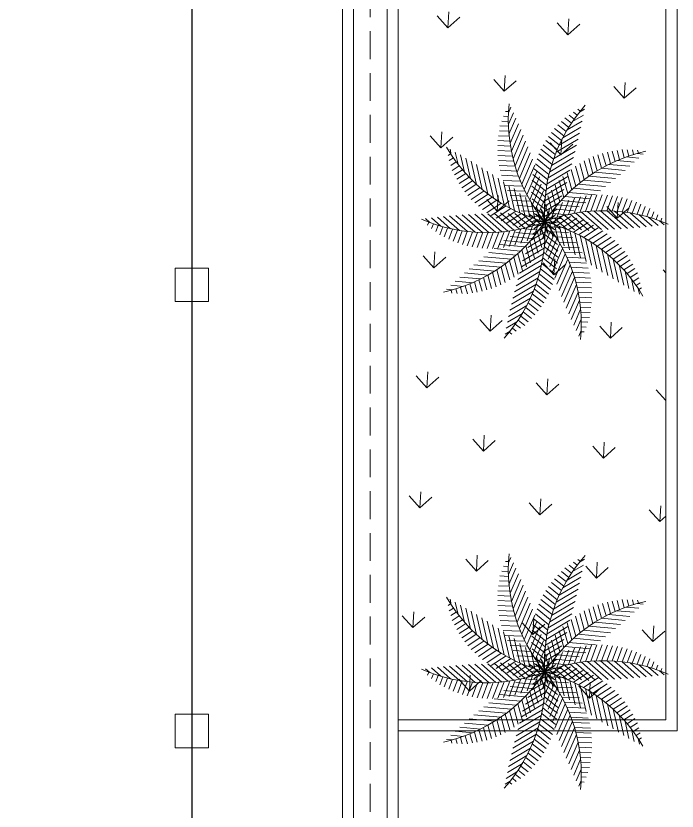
# Model space of a CAD drawing. Header units: inches. Extents: x 0 to 558, y -1 to 295.
# Drawn here: x 259.85 to 265.78, y 79.8 to 86.93 of the extents above; entities that cross this region are included whole.
import ezdxf

# ---------------------------------------------------------------- set-up
doc = ezdxf.new("R2010")
doc.units = ezdxf.units.IN
doc.header["$MEASUREMENT"] = 0
doc.linetypes.add('$0$HIDDEN', pattern=[0.375, 0.25, -0.125])
for name, color, linetype, lineweight in [('ATAP', 3, 'Continuous', 20), ('DINDING2', 146, 'Continuous', 5), ('KOLOM', 4, 'Continuous', 9), ('POHON', 98, 'Continuous', 5), ('RUMPUT', 93, 'Continuous', 0), ('SANITAIR', 15, 'Continuous', 9)]:
    doc.layers.add(name, color=color, linetype=linetype, lineweight=lineweight)

# ---------------------------------------------------------------- blocks, each defined once
blk = doc.blocks.new('SD.01')
blk.add_lwpolyline([(-2.6, 48), (-2.6, 50), (2.5, 50), (2.5, 44), (0, 44), (0, 0), (-9.6, 0), (-9.6, 48), (-2.6, 48)])
at = {"layer": 'ATAP', "linetype": '$0$HIDDEN'}
blk.add_lwpolyline([(-4.2, 49.6), (-4.2, 51.6), (4.1, 51.6), (4.1, 42.4), (1.6, 42.4), (1.6, -1.6), (-11.2, -1.6), (-11.2, 49.6)], close=True, dxfattribs=at)
at = {"layer": 'KOLOM'}
for points in [[(0.15, 24.15), (0.15, 23.85), (-0.15, 23.85), (-0.15, 24.15)], [(0.15, 20.15), (0.15, 19.85), (-0.15, 19.85), (-0.15, 20.15)]]:
    blk.add_lwpolyline(points, close=True, dxfattribs=at)
at = {"layer": 'SANITAIR'}
for points in [[(-4.45, 49.85), (-4.45, 51.85), (4.35, 51.85), (4.35, 42.15), (1.85, 42.15), (1.85, -1.85), (-11.45, -1.85), (-11.45, 49.85)], [(-4.35, 49.75), (-4.35, 51.75), (4.25, 51.75), (4.25, 42.25), (1.75, 42.25), (1.75, -1.75), (-11.35, -1.75), (-11.35, 49.75)], [(-4.05, 49.45), (-4.05, 51.45), (3.95, 51.45), (3.95, 42.55), (1.45, 42.55), (1.45, -1.45), (-11.05, -1.45), (-11.05, 49.45)], [(-3.95, 49.35), (-3.95, 51.35), (3.85, 51.35), (3.85, 42.65), (1.35, 42.65), (1.35, -1.35), (-10.95, -1.35), (-10.95, 49.35)]]:
    blk.add_lwpolyline(points, close=True, dxfattribs=at)
blk = doc.blocks.new('A$C08441736')
at = {"color": 82}
for p, q in [((0.0295, 0.6758), (-0.0246, 0.7375)), ((0.0057, 0.7473), (-0.0197, 0.7763)), ((0.0028, 0.7548), (0.0219, 0.762)), ((0.0138, 0.7247), (0.0436, 0.7359)), ((0.0458, 0.6127), (-0.0291, 0.6983)), ((0.0239, 0.6942), (0.0635, 0.7091)), ((0.033, 0.6634), (0.0847, 0.6828)), ((0.0572, 0.5554), (-0.0332, 0.6587)), ((0.0412, 0.6322), (0.0982, 0.6536)), ((0.0485, 0.6007), (0.1131, 0.625)), ((0.0693, 0.4529), (-0.0405, 0.5783)), ((0.0647, 0.5025), (-0.037, 0.6187)), ((0.0548, 0.5688), (0.1264, 0.5957)), ((-0.2667, 0.4695), (-0.2209, 0.5389)), ((-0.244, 0.4456), (-0.1948, 0.5202)), ((0.0715, 0.4061), (-0.0435, 0.5374)), ((0.0602, 0.5366), (0.1381, 0.5658)), ((0.0646, 0.5039), (0.1482, 0.5354)), ((-0.2219, 0.4209), (-0.1696, 0.5001)), ((-0.2003, 0.3953), (-0.1454, 0.4786)), ((0.0716, 0.3616), (-0.0462, 0.4961)), ((0.0679, 0.4709), (0.1568, 0.5043)), ((0.0703, 0.4376), (0.1637, 0.4727)), ((-0.2101, 0.4071), (-0.3726, 0.444)), ((-0.1795, 0.3687), (-0.1221, 0.4556)), ((-0.1592, 0.3412), (-0.0999, 0.4311)), ((0.07, 0.3191), (-0.0485, 0.4544)), ((0.0715, 0.4038), (0.169, 0.4404)), ((-0.1808, 0.3705), (-0.3511, 0.4092)), ((-0.1546, 0.3346), (-0.329, 0.3742)), ((-0.1396, 0.3126), (-0.0787, 0.405)), ((-0.1207, 0.283), (-0.0586, 0.3772)), ((0.0622, 0.2394), (-0.0518, 0.3696)), ((0.0668, 0.2785), (-0.0504, 0.4122)), ((0.0708, 0.335), (0.1744, 0.3739)), ((0.0717, 0.3696), (0.1726, 0.4075)), ((0.2177, 0.186), (0.2015, 0.3631)), ((-0.131, 0.2993), (-0.3063, 0.3391)), ((-0.1026, 0.2522), (-0.0396, 0.3477)), ((-0.0852, 0.2204), (-0.0219, 0.3163)), ((0.0563, 0.2017), (-0.0529, 0.3264)), ((0.0686, 0.2999), (0.1744, 0.3396)), ((0.191, 0.1571), (0.1753, 0.3294)), ((-0.1097, 0.2645), (-0.2831, 0.3039)), ((-0.0904, 0.2302), (-0.2592, 0.2685)), ((-0.0686, 0.1872), (-0.0056, 0.2827)), ((0.0493, 0.1653), (-0.0577, 0.2876)), ((0.0606, 0.2283), (0.1681, 0.2688)), ((0.0653, 0.2644), (0.1723, 0.3046)), ((0.1371, 0.1048), (0.1223, 0.2666)), ((0.1641, 0.1301), (0.1491, 0.2951)), ((-0.073, 0.1963), (-0.2346, 0.233)), ((-0.1984, 0.1282), (-0.2037, 0.243)), ((-0.1656, 0.1112), (-0.1707, 0.2254)), ((0.0413, 0.1302), (-0.0535, 0.2385)), ((-0.0529, 0.1528), (0.0091, 0.2468)), ((-0.0381, 0.117), (0.0221, 0.2083)), ((0.0546, 0.1918), (0.1616, 0.232)), ((0.1099, 0.081), (0.0969, 0.2244)), ((-0.0573, 0.1628), (-0.2158, 0.1988)), ((-0.0431, 0.1296), (-0.1835, 0.1615)), ((-0.1326, 0.0926), (-0.1377, 0.205)), ((-0.0996, 0.0723), (-0.1045, 0.1815)), ((0.0323, 0.0961), (-0.0531, 0.1937)), ((-0.0243, 0.0797), (0.033, 0.1666)), ((0.038, 0.1171), (0.1403, 0.1555)), ((0.047, 0.1547), (0.1525, 0.1943)), ((0.0826, 0.0588), (0.0709, 0.1879)), ((-0.2084, 0.1331), (-0.3675, 0.0649)), ((-0.1744, 0.1159), (-0.3267, 0.0506)), ((-0.0304, 0.0968), (-0.1568, 0.1255)), ((-0.0665, 0.0502), (-0.0712, 0.1542)), ((0.0224, 0.0631), (-0.0523, 0.1483)), ((-0.0333, 0.0262), (-0.0377, 0.1224)), ((-0.0115, 0.0408), (0.0415, 0.1211)), ((0.0277, 0.0184), (0.0191, 0.1127)), ((0.0272, 0.0788), (0.1247, 0.1154)), ((0.0552, 0.0379), (0.0449, 0.1507)), ((0.1014, -0.001), (0.1678, 0.1104)), ((0.1366, 0.001), (0.2103, 0.1246)), ((-0.142, 0.098), (-0.2914, 0.034)), ((-0.1993, -0.0074), (-0.2706, 0.082)), ((-0.1111, 0.0795), (-0.2433, 0.0228)), ((-0.1617, -0.0031), (-0.2319, 0.0849)), ((-0.0815, 0.0604), (-0.2006, 0.0093)), ((-0.1231, -0.0001), (-0.1913, 0.0854)), ((-0.0833, 0.0015), (-0.1482, 0.0829)), ((-0.019, 0.0642), (-0.1295, 0.0893)), ((-0.0423, 0.0016), (-0.1024, 0.0769)), ((-0.0089, 0.032), (-0.1013, 0.053)), ((0, 0), (-0.053, 0.0664)), ((0.0116, 0.0311), (-0.0508, 0.1024)), ((0, 0), (-0.0489, 0.0558)), ((0, 0), (-0.0067, 0.0739)), ((0, 0), (-0.0038, 0.0848)), ((0, 0), (0.0467, 0.0709)), ((0, 0), (0.038, 0.0637)), ((0.0146, 0.0398), (0.1048, 0.0736)), ((0.0332, -0.0014), (0.0817, 0.08)), ((0.067, -0.0018), (0.1249, 0.0955)), ((0.0995, 0.0724), (0.2049, 0.0433)), ((-0.1014, 0.001), (-0.1678, -0.1104)), ((-0.0531, 0.0408), (-0.1572, -0.0039)), ((-0.0352, -0.0236), (-0.128, 0.002)), ((-0.067, 0.0018), (-0.1249, -0.0955)), ((-0.026, 0.0206), (-0.1131, -0.0167)), ((0, 0), (-0.0819, 0.0226)), ((-0.0332, 0.0014), (-0.0817, -0.08)), ((0, 0), (-0.0724, 0.0164)), ((0, 0), (0.0795, 0.0299)), ((0, 0), (0.0682, 0.0292)), ((0.026, -0.0206), (0.1131, 0.0167)), ((0.0352, 0.0236), (0.128, -0.002)), ((0.0531, -0.0408), (0.1572, 0.0039)), ((0.0683, 0.0477), (0.1687, 0.0201)), ((0.1231, 0.0001), (0.1913, -0.0854)), ((0.1617, 0.0031), (0.2319, -0.0849)), ((-0.2092, -0.0088), (-0.2941, -0.1511)), ((-0.1725, -0.0042), (-0.2557, -0.1438)), ((-0.1366, -0.001), (-0.2103, -0.1246)), ((-0.0995, -0.0724), (-0.2049, -0.0433)), ((-0.0683, -0.0477), (-0.1687, -0.0201)), ((-0.0146, -0.0398), (-0.1048, -0.0736)), ((0, 0), (-0.0795, -0.0299)), ((0, 0), (-0.0682, -0.0292)), ((-0.0552, -0.0379), (-0.0449, -0.1507)), ((0, 0), (-0.0467, -0.0709)), ((0.0115, -0.0408), (-0.0415, -0.1211)), ((0, 0), (-0.038, -0.0637)), ((-0.0277, -0.0184), (-0.0191, -0.1127)), ((-0.0116, -0.0311), (0.0508, -0.1024)), ((0, 0), (0.0724, -0.0164)), ((0, 0), (0.0038, -0.0848)), ((0, 0), (0.053, -0.0664)), ((0, 0), (0.0819, -0.0226)), ((0, 0), (0.0067, -0.0739)), ((0, 0), (0.0489, -0.0558)), ((0.0089, -0.032), (0.1013, -0.053)), ((0.0333, -0.0262), (0.0377, -0.1224)), ((0.0423, -0.0016), (0.1024, -0.0769)), ((0.0665, -0.0502), (0.0712, -0.1542)), ((0.0815, -0.0604), (0.2006, -0.0093)), ((0.0833, -0.0015), (0.1482, -0.0829)), ((-0.1569, -0.1231), (-0.2671, -0.0927)), ((-0.129, -0.0975), (-0.2376, -0.0676)), ((-0.0272, -0.0788), (-0.1247, -0.1154)), ((-0.1099, -0.081), (-0.0969, -0.2244)), ((-0.0826, -0.0588), (-0.0709, -0.1879)), ((0.0243, -0.0797), (-0.033, -0.1666)), ((-0.0323, -0.0961), (0.0531, -0.1937)), ((-0.0224, -0.0631), (0.0523, -0.1483)), ((0.019, -0.0642), (0.1295, -0.0893)), ((0.0304, -0.0968), (0.1568, -0.1255)), ((0.0996, -0.0723), (0.1045, -0.1815)), ((0.1326, -0.0926), (0.1377, -0.205)), ((-0.2082, -0.1755), (-0.3185, -0.1451)), ((-0.1832, -0.1491), (-0.294, -0.1186)), ((-0.1641, -0.1301), (-0.1491, -0.2951)), ((-0.047, -0.1547), (-0.1525, -0.1943)), ((-0.038, -0.1171), (-0.1403, -0.1555)), ((-0.1371, -0.1048), (-0.1223, -0.2666)), ((-0.0413, -0.1302), (0.0535, -0.2385)), ((0.0381, -0.117), (-0.0221, -0.2083)), ((0.0529, -0.1528), (-0.0091, -0.2468)), ((0.0431, -0.1296), (0.1835, -0.1615)), ((0.1656, -0.1112), (0.1707, -0.2254)), ((0.1984, -0.1282), (0.2037, -0.243)), ((-0.2177, -0.186), (-0.2015, -0.3631)), ((-0.191, -0.1571), (-0.1753, -0.3294)), ((-0.0546, -0.1918), (-0.1616, -0.232)), ((-0.0563, -0.2017), (0.0529, -0.3264)), ((-0.0493, -0.1653), (0.0577, -0.2876)), ((0.0686, -0.1872), (0.0056, -0.2827)), ((0.0573, -0.1628), (0.2158, -0.1988)), ((-0.2442, -0.2171), (-0.2279, -0.3961)), ((-0.0606, -0.2283), (-0.1681, -0.2688)), ((-0.0622, -0.2394), (0.0518, -0.3696)), ((0.0852, -0.2204), (0.0219, -0.3163)), ((0.1026, -0.2522), (0.0396, -0.3477)), ((-0.0686, -0.2999), (-0.1744, -0.3396)), ((-0.0653, -0.2644), (-0.1723, -0.3046)), ((-0.0668, -0.2785), (0.0504, -0.4122)), ((0.1207, -0.283), (0.0586, -0.3772)), ((-0.0708, -0.335), (-0.1744, -0.3739)), ((-0.0716, -0.3616), (0.0462, -0.4961)), ((-0.07, -0.3191), (0.0485, -0.4544)), ((0.1396, -0.3126), (0.0787, -0.405)), ((-0.0717, -0.3696), (-0.1726, -0.4075)), ((-0.0715, -0.4038), (-0.169, -0.4404)), ((-0.0715, -0.4061), (0.0435, -0.5374)), ((-0.0703, -0.4376), (-0.1637, -0.4727)), ((-0.0693, -0.4529), (0.0405, -0.5783)), ((-0.0679, -0.4709), (-0.1568, -0.5043)), ((-0.0646, -0.5039), (-0.1482, -0.5354)), ((-0.0647, -0.5025), (0.037, -0.6187)), ((-0.0602, -0.5366), (-0.1381, -0.5658)), ((-0.0548, -0.5688), (-0.1264, -0.5957)), ((-0.0572, -0.5554), (0.0332, -0.6587)), ((-0.0485, -0.6007), (-0.1131, -0.625)), ((-0.0458, -0.6127), (0.0291, -0.6983)), ((-0.0412, -0.6322), (-0.0982, -0.6536)), ((-0.033, -0.6634), (-0.0847, -0.6828)), ((-0.0239, -0.6942), (-0.0635, -0.7091)), ((-0.0295, -0.6758), (0.0246, -0.7375)), ((-0.0138, -0.7247), (-0.0436, -0.7359)), ((-0.0028, -0.7548), (-0.0219, -0.762)), ((-0.0057, -0.7473), (0.0197, -0.7763))]:
    blk.add_line(p, q, dxfattribs=at)
at = {"color": 60}
for p, q in [((-0.4414, 0.6123), (-0.4302, 0.6293)), ((-0.4347, 0.6079), (-0.4723, 0.6164)), ((-0.3734, 0.564), (-0.4534, 0.5822)), ((-0.4148, 0.5944), (-0.3973, 0.621)), ((-0.3887, 0.5757), (-0.3654, 0.611)), ((-0.3632, 0.5561), (-0.3328, 0.6022)), ((-0.3383, 0.5357), (-0.3048, 0.5865)), ((-0.3138, 0.5145), (-0.2759, 0.5721)), ((-0.3231, 0.5226), (-0.434, 0.5478)), ((-0.29, 0.4924), (-0.2479, 0.5562)), ((-0.2802, 0.483), (-0.414, 0.5133)), ((-0.243, 0.4446), (-0.3936, 0.4788)), ((-0.685, 0.2371), (-0.6864, 0.2689)), ((-0.6529, 0.2372), (-0.6548, 0.2795)), ((-0.6207, 0.2364), (-0.6232, 0.2916)), ((-0.5885, 0.2346), (-0.5913, 0.2954)), ((-0.5563, 0.2317), (-0.5594, 0.3007)), ((-0.524, 0.2279), (-0.5275, 0.3043)), ((-0.4917, 0.223), (-0.4955, 0.3062)), ((-0.4593, 0.2171), (-0.4634, 0.3064)), ((-0.4269, 0.2101), (-0.4312, 0.3049)), ((-0.3944, 0.202), (-0.399, 0.3017)), ((-0.3619, 0.1928), (-0.3666, 0.2968)), ((-0.3293, 0.1824), (-0.3342, 0.2901)), ((-0.2967, 0.1708), (-0.3017, 0.2814)), ((-0.264, 0.158), (-0.2691, 0.2708)), ((-0.7089, 0.2363), (-0.7444, 0.2211)), ((-0.717, 0.2359), (-0.7179, 0.2563)), ((-0.6336, 0.2368), (-0.709, 0.2045)), ((-0.5686, 0.2329), (-0.6731, 0.1881)), ((-0.5106, 0.226), (-0.6367, 0.1719)), ((-0.4579, 0.2168), (-0.5998, 0.156)), ((-0.4093, 0.2059), (-0.5625, 0.1402)), ((-0.3641, 0.1935), (-0.5246, 0.1247)), ((-0.3218, 0.1798), (-0.4861, 0.1094)), ((-0.2819, 0.1652), (-0.4472, 0.0943)), ((-0.2442, 0.1495), (-0.4076, 0.0795)), ((-0.3064, -0.0274), (-0.3769, 0.0609)), ((-0.2716, -0.0196), (-0.3429, 0.0698)), ((-0.2359, -0.0129), (-0.3076, 0.0769)), ((-0.4379, -0.0684), (-0.5001, 0.0096)), ((-0.4061, -0.0567), (-0.4711, 0.0246)), ((-0.3737, -0.046), (-0.4409, 0.0382)), ((-0.3404, -0.0362), (-0.4095, 0.0503)), ((-0.5289, -0.1086), (-0.5808, -0.0435)), ((-0.4992, -0.0943), (-0.555, -0.0245)), ((-0.4689, -0.0809), (-0.5281, -0.0068)), ((-0.366, -0.0436), (-0.4576, -0.1973)), ((-0.3251, -0.0321), (-0.4172, -0.1865)), ((-0.2855, -0.0226), (-0.3765, -0.1753)), ((-0.2469, -0.0148), (-0.3354, -0.1635)), ((-0.5863, -0.1395), (-0.6293, -0.0856)), ((-0.5579, -0.1236), (-0.6056, -0.0639)), ((-0.4979, -0.0937), (-0.5769, -0.2264)), ((-0.4521, -0.074), (-0.5375, -0.2172)), ((-0.4083, -0.0575), (-0.4977, -0.2075)), ((-0.6411, -0.1736), (-0.6756, -0.1304)), ((-0.5969, -0.1457), (-0.6551, -0.2434)), ((-0.614, -0.1562), (-0.652, -0.1086)), ((-0.5459, -0.1173), (-0.6162, -0.2351)), ((-0.6935, -0.2108), (-0.7134, -0.1859)), ((-0.6676, -0.1918), (-0.694, -0.1587)), ((-0.6518, -0.1808), (-0.6938, -0.2513)), ((-0.2541, -0.2294), (-0.3609, -0.2)), ((-0.2318, -0.2023), (-0.3407, -0.1723)), ((-0.7124, -0.2255), (-0.7322, -0.2587)), ((-0.7188, -0.2306), (-0.7315, -0.2147)), ((-0.2952, -0.2846), (-0.3956, -0.257)), ((-0.2753, -0.2568), (-0.3791, -0.2282)), ((-0.2705, -0.2504), (-0.2542, -0.4286)), ((-0.314, -0.3127), (-0.4103, -0.2862)), ((-0.2965, -0.2865), (-0.2807, -0.4604)), ((-0.3484, -0.3697), (-0.4346, -0.346)), ((-0.3318, -0.3411), (-0.4232, -0.3159)), ((-0.3223, -0.3256), (-0.3072, -0.4916)), ((-0.3787, -0.4279), (-0.4524, -0.4076)), ((-0.3641, -0.3987), (-0.4443, -0.3766)), ((-0.3477, -0.3685), (-0.3337, -0.5223)), ((-0.3923, -0.4575), (-0.4588, -0.4391)), ((-0.3727, -0.4158), (-0.3603, -0.5524)), ((-0.4166, -0.5173), (-0.4699, -0.5026)), ((-0.405, -0.4872), (-0.4636, -0.4711)), ((-0.3972, -0.4687), (-0.3869, -0.582)), ((-0.4274, -0.5476), (-0.4682, -0.5364)), ((-0.421, -0.5294), (-0.4136, -0.6111)), ((-0.4371, -0.5782), (-0.4678, -0.5697)), ((-0.446, -0.609), (-0.4656, -0.6036)), ((-0.4438, -0.6012), (-0.4403, -0.6396))]:
    blk.add_line(p, q, dxfattribs=at)
for p, q in [((0.4438, 0.6012), (0.4403, 0.6396)), ((0.3972, 0.4687), (0.3869, 0.582)), ((0.421, 0.5294), (0.4136, 0.6111)), ((0.4371, 0.5782), (0.4678, 0.5697)), ((0.446, 0.609), (0.4656, 0.6036)), ((0.3477, 0.3685), (0.3337, 0.5223)), ((0.3727, 0.4158), (0.3603, 0.5524)), ((0.4274, 0.5476), (0.4682, 0.5364)), ((0.3223, 0.3256), (0.3072, 0.4916)), ((0.405, 0.4872), (0.4636, 0.4711)), ((0.4166, 0.5173), (0.4699, 0.5026)), ((0.2705, 0.2504), (0.2542, 0.4286)), ((0.2965, 0.2865), (0.2807, 0.4604)), ((0.3787, 0.4279), (0.4524, 0.4076)), ((0.3923, 0.4575), (0.4588, 0.4391)), ((0.3484, 0.3697), (0.4346, 0.346)), ((0.3641, 0.3987), (0.4443, 0.3766)), ((0.314, 0.3127), (0.4103, 0.2862)), ((0.3318, 0.3411), (0.4232, 0.3159)), ((0.2952, 0.2846), (0.3956, 0.257)), ((0.2541, 0.2294), (0.3609, 0.2)), ((0.2753, 0.2568), (0.3791, 0.2282)), ((0.4083, 0.0575), (0.4977, 0.2075)), ((0.4521, 0.074), (0.5375, 0.2172)), ((0.4979, 0.0937), (0.5769, 0.2264)), ((0.5459, 0.1173), (0.6162, 0.2351)), ((0.5969, 0.1457), (0.6551, 0.2434)), ((0.6518, 0.1808), (0.6938, 0.2513)), ((0.6935, 0.2108), (0.7134, 0.1859)), ((0.7124, 0.2255), (0.7322, 0.2587)), ((0.7188, 0.2306), (0.7315, 0.2147)), ((0.2082, 0.1755), (0.3185, 0.1451)), ((0.2318, 0.2023), (0.3407, 0.1723)), ((0.2469, 0.0148), (0.3354, 0.1635)), ((0.2855, 0.0226), (0.3765, 0.1753)), ((0.3251, 0.0321), (0.4172, 0.1865)), ((0.366, 0.0436), (0.4576, 0.1973)), ((0.614, 0.1562), (0.652, 0.1086)), ((0.6411, 0.1736), (0.6756, 0.1304)), ((0.6676, 0.1918), (0.694, 0.1587)), ((0.1569, 0.1231), (0.2671, 0.0927)), ((0.1832, 0.1491), (0.294, 0.1186)), ((0.2092, 0.0088), (0.2941, 0.1511)), ((0.5289, 0.1086), (0.5808, 0.0435)), ((0.5579, 0.1236), (0.6056, 0.0639)), ((0.5863, 0.1395), (0.6293, 0.0856)), ((0.4061, 0.0567), (0.4711, -0.0246)), ((0.4379, 0.0684), (0.5001, -0.0096)), ((0.4689, 0.0809), (0.5281, 0.0068)), ((0.4992, 0.0943), (0.555, 0.0245)), ((0.1993, 0.0074), (0.2706, -0.082)), ((0.2359, 0.0129), (0.3076, -0.0769)), ((0.2716, 0.0196), (0.3429, -0.0698)), ((0.3064, 0.0274), (0.3769, -0.0609)), ((0.3404, 0.0362), (0.4095, -0.0503)), ((0.3737, 0.046), (0.4409, -0.0382)), ((0.142, -0.098), (0.2914, -0.034)), ((0.1744, -0.1159), (0.3267, -0.0506)), ((0.2084, -0.1331), (0.3675, -0.0649)), ((0.2442, -0.1495), (0.4076, -0.0795)), ((0.2819, -0.1652), (0.4472, -0.0943)), ((0.3218, -0.1798), (0.4861, -0.1094)), ((0.3641, -0.1935), (0.5246, -0.1247)), ((0.4093, -0.2059), (0.5625, -0.1402)), ((0.264, -0.158), (0.2691, -0.2708)), ((0.2967, -0.1708), (0.3017, -0.2814)), ((0.3293, -0.1824), (0.3342, -0.2901)), ((0.3619, -0.1928), (0.3666, -0.2968)), ((0.3944, -0.202), (0.399, -0.3017)), ((0.4579, -0.2168), (0.5998, -0.156)), ((0.5106, -0.226), (0.6367, -0.1719)), ((0.5686, -0.2329), (0.6731, -0.1881)), ((0.6336, -0.2368), (0.709, -0.2045)), ((0.0904, -0.2302), (0.2592, -0.2685)), ((0.4269, -0.2101), (0.4312, -0.3049)), ((0.4593, -0.2171), (0.4634, -0.3064)), ((0.4917, -0.223), (0.4955, -0.3062)), ((0.524, -0.2279), (0.5275, -0.3043)), ((0.5563, -0.2317), (0.5594, -0.3007)), ((0.5885, -0.2346), (0.5913, -0.2954)), ((0.6207, -0.2364), (0.6232, -0.2916)), ((0.6529, -0.2372), (0.6548, -0.2795)), ((0.685, -0.2371), (0.6864, -0.2689)), ((0.7089, -0.2363), (0.7444, -0.2211)), ((0.717, -0.2359), (0.7179, -0.2563)), ((0.1097, -0.2645), (0.2831, -0.3039)), ((0.131, -0.2993), (0.3063, -0.3391)), ((0.1592, -0.3412), (0.0999, -0.4311)), ((0.1546, -0.3346), (0.329, -0.3742)), ((0.1795, -0.3687), (0.1221, -0.4556)), ((0.2003, -0.3953), (0.1454, -0.4786)), ((0.1808, -0.3705), (0.3511, -0.4092)), ((0.2101, -0.4071), (0.3726, -0.444)), ((0.2219, -0.4209), (0.1696, -0.5001)), ((0.244, -0.4456), (0.1948, -0.5202)), ((0.243, -0.4446), (0.3936, -0.4788)), ((0.2667, -0.4695), (0.2209, -0.5389)), ((0.29, -0.4924), (0.2479, -0.5562)), ((0.3138, -0.5145), (0.2759, -0.5721)), ((0.2802, -0.483), (0.414, -0.5133)), ((0.3383, -0.5357), (0.3048, -0.5865)), ((0.3231, -0.5226), (0.434, -0.5478)), ((0.3632, -0.5561), (0.3328, -0.6022)), ((0.3734, -0.564), (0.4534, -0.5822)), ((0.3887, -0.5757), (0.3654, -0.611)), ((0.4148, -0.5944), (0.3973, -0.621)), ((0.4414, -0.6123), (0.4302, -0.6293)), ((0.4347, -0.6079), (0.4723, -0.6164))]:
    blk.add_line(p, q)
at = {"color": 106}
for p, q in [((0.2442, 0.2171), (0.2279, 0.3961)), ((0.1725, 0.0042), (0.2557, 0.1438)), ((0.129, 0.0975), (0.2376, 0.0676)), ((0.1111, -0.0795), (0.2433, -0.0228)), ((0.2313, -0.1438), (0.2364, -0.258)), ((0.073, -0.1963), (0.2346, -0.233))]:
    blk.add_line(p, q, dxfattribs=at)
at = {"color": 85}
blk.add_line((-0.2313, 0.1438), (-0.2364, 0.258), dxfattribs=at)
at = {"color": 82}
for centre, start, end in [((-0.9753, 0.3811), 338.6598, 23.6829), ((-1.013, -0.265), 14.6598, 59.6829), ((-0.6638, -0.8098), 50.6598, 95.6829), ((-0.061, -1.0453), 86.6598, 131.6829), ((0.5651, -0.8816), 122.6598, 167.6829), ((0.9753, -0.3811), 158.6598, 203.6829)]:
    blk.add_arc(centre, 1.0471, start, end, dxfattribs=at)
for centre, start, end in [((-0.5651, 0.8816), 302.6598, 347.6829), ((0.061, 1.0453), 266.6598, 311.6829), ((0.6638, 0.8098), 230.6598, 275.6829), ((1.013, 0.265), 194.6598, 239.6829)]:
    blk.add_arc(centre, 1.0471, start, end)

msp = doc.modelspace()

# ---------------------------------------------------------------- hatches: boundary and pattern name
at = {"layer": 'RUMPUT'}
h = msp.add_hatch(dxfattribs=at)
h.set_pattern_fill('GRASS', color=256, scale=0.03, angle=356.66969, style=0)
h.set_pattern_definition([(86.669688468, (11419550.4158, -7751067.7176), (-0.506604125158, 0.569205998583), [0.142875, -0.934755]), (41.669688468, (11419550.4158, -7751067.7176), (-0.506604470466, 0.569206386562), [0.142875, -0.619125]), (131.669688468, (11419550.4158, -7751067.7176), (-0.569206386562, -0.506604470466), [0.142875, -0.619125])])
edge = h.paths.add_edge_path()
edge.add_line((277.6146, 117.9215), (277.6146, 117.0215))
edge.add_line((277.6146, 117.0215), (254.6805, 117.0215))
edge.add_line((254.6805, 117.0215), (254.6805, 112.8215))
edge.add_line((254.6805, 112.8215), (271.8805, 112.8215))
edge.add_line((271.8805, 112.8215), (271.8805, 113.9215))
edge.add_arc((272.7805, 113.9215), 0.9, 89.99996, 180, ccw=False)
edge.add_line((272.7805, 114.8215), (273.7146, 114.8215))
edge.add_arc((273.7146, 113.9215), 0.9, 0, 89.99996, ccw=False)
edge.add_line((274.6146, 113.9215), (274.6146, 110.3715))
edge.add_arc((272.7146, 110.3715), 1.9, 270, 360, ccw=False)
edge.add_line((272.7146, 108.4715), (265.7805, 108.4715))
edge.add_line((265.7805, 108.4715), (265.7805, 112.3715))
edge.add_line((265.7805, 112.3715), (256.9805, 112.3715))
edge.add_line((256.9805, 112.3715), (256.9805, 110.3715))
edge.add_line((256.9805, 110.3715), (249.9805, 110.3715))
edge.add_line((249.9805, 110.3715), (249.9805, 58.7715))
edge.add_line((249.9805, 58.7715), (249.9805, 58.6715))
edge.add_line((249.9805, 58.6715), (263.2805, 58.6715))
edge.add_line((263.2805, 58.6715), (263.2805, 72.7145))
edge.add_line((263.2805, 72.7145), (283.2125, 72.7145))
edge.add_line((283.2125, 72.7145), (283.2125, 99.9215))
edge.add_line((283.2125, 99.9215), (288.2125, 99.9215))
edge.add_line((288.2125, 99.9215), (288.2125, 114.9215))
edge.add_line((288.2125, 114.9215), (283.2125, 114.9215))
edge.add_line((283.2125, 114.9215), (283.2125, 117.5721))
edge.add_line((283.2125, 117.5721), (283.7125, 117.5721))
edge.add_line((283.7125, 117.5721), (283.7125, 117.9215))
edge.add_line((283.7125, 117.9215), (288.9833, 117.9215))
edge.add_line((288.9833, 117.9215), (288.9833, 113.6422))
edge.add_line((288.9833, 113.6422), (290.2397, 102.0896))
edge.add_line((290.2397, 102.0896), (290.0269, 99.6745))
edge.add_line((290.0269, 99.6745), (291.3826, 92.9103))
edge.add_line((291.3826, 92.9103), (293.4855, 92.9648))
edge.add_line((293.4855, 92.9648), (295.365, 71.1371))
edge.add_line((295.365, 71.1371), (283.3993, 72.158))
edge.add_line((283.3993, 72.158), (282.684, 38.9738))
edge.add_line((282.684, 38.9738), (273.2055, 39.3144))
edge.add_line((273.2055, 39.3144), (273.5717, 53.8969))
edge.add_line((273.5717, 53.8969), (262.5186, 53.8305))
edge.add_line((262.5186, 53.8305), (262.3013, 39.3144))
edge.add_line((262.3013, 39.3144), (261.1733, 39.2047))
edge.add_line((261.1733, 39.2047), (260.691, 23.9308))
edge.add_line((260.691, 23.9308), (244.0188, 24.4559))
edge.add_line((244.0188, 24.4559), (243.8982, 27.5679))
edge.add_line((243.8982, 27.5679), (245.2899, 30.02))
edge.add_line((245.2899, 30.02), (243.2835, 65.2193))
edge.add_line((243.2835, 65.2193), (243.7785, 65.3172))
edge.add_line((243.7785, 65.3172), (243.3605, 76.0768))
edge.add_line((243.3605, 76.0768), (243.0022, 85.2991))
edge.add_line((243.0022, 85.2991), (242.9466, 88.5671))
edge.add_line((242.9466, 88.5671), (247.9805, 88.5671))
edge.add_line((247.9805, 88.5671), (247.9805, 117.9215))
edge.add_line((247.9805, 117.9215), (277.6146, 117.9215))
h = msp.add_hatch(dxfattribs=at)
h.set_pattern_fill('GRASS', color=256, scale=0.03, angle=356.66969, style=0)
h.set_pattern_definition([(86.6697, (263.2805, 88.4715), (-0.506604, 0.569206), [0.142875, -0.934755]), (41.6697, (263.2805, 88.4715), (-0.506604, 0.569206), [0.142875, -0.619125]), (131.6697, (263.2805, 88.4715), (-0.569206, -0.506604), [0.142875, -0.619125])])
edge = h.paths.add_edge_path()
edge.add_line((265.7805, 104.5715), (265.7805, 102.6715))
edge.add_line((265.7805, 102.6715), (263.2805, 102.6715))
edge.add_line((263.2805, 102.6715), (263.2805, 80.6215))
edge.add_line((263.2805, 80.6215), (265.6805, 80.6215))
edge.add_line((265.6805, 80.6215), (265.6805, 99.8041))
edge.add_line((265.6805, 99.8041), (274.6146, 99.8041))
edge.add_line((274.6146, 99.8041), (274.6146, 102.6715))
edge.add_arc((272.7146, 102.6715), 1.9, 360, 450)
edge.add_line((272.7146, 104.5715), (265.7805, 104.5715))

# ---------------------------------------------------------------- linework, layer by layer
at = {"layer": 'DINDING2'}
for points in [[(263.2805, 80.5215), (265.7805, 80.5215), (265.7805, 99.7041), (274.7146, 99.7041), (274.7146, 102.6715, 0.414214), (272.7146, 104.6715), (265.7805, 104.6715)], [(265.7805, 104.5715), (265.7805, 102.6715), (263.2805, 102.6715), (263.2805, 80.6215), (265.6805, 80.6215), (265.6805, 99.8041), (274.6146, 99.8041), (274.6146, 102.6715, 0.414214), (272.7146, 104.5715), (265.7805, 104.5715)]]:
    msp.add_lwpolyline(points, format="xyb", dxfattribs=at)

# ---------------------------------------------------------------- block references
msp.add_blockref('SD.01', (261.4305, 60.5215))
at = {"layer": 'POHON', "lineweight": 0, "xscale": -1.377873410171134, "yscale": 1.377873410170821, "zscale": 1.377873410170977, "rotation": 270}
for p in [(264.5944, 85.0887), (264.5944, 81.0525)]:
    msp.add_blockref('A$C08441736', p, dxfattribs=at)

doc.saveas('drawing.dxf')
